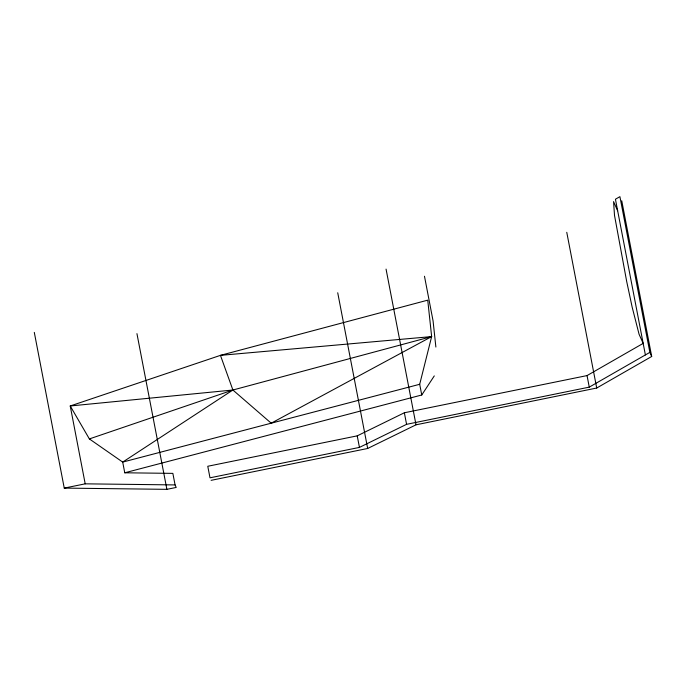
<?xml version="1.0" encoding="UTF-8"?>
<svg xmlns="http://www.w3.org/2000/svg" width="686" height="686" viewBox="0 0 686 686"><rect width="100%" height="100%" fill="white"/><g stroke="black" fill="none" stroke-linecap="round" stroke-linejoin="round"><path stroke-width="1.03" d="M431.648 336.594L220.446 355.357L232.897 390.017L271.202 423.193L431.648 336.594L232.897 390.017L70.229 405.975L89.369 438.92L122.7 462.098L124.758 472.791L421.753 394.99L419.695 384.289L431.648 336.594L427.738 300.151L220.446 355.357L70.229 405.975L85.201 483.836L175.076 484.925L176.208 487.446L166.887 489.341L64.252 488.098L34.3 332.384M421.753 394.99L434.289 375.894M645.389 354.936L615.436 199.223L619.912 196.659L649.865 352.364L589.265 387.136L406.575 424.325L359.447 447.401L209.993 477.816L207.772 466.266L357.226 435.85L404.354 412.775L587.045 375.585L643.168 343.386L639.06 334.219L632.149 307.096L626.695 281.5L614.51 215.387L613.558 201.607L617.657 210.774M211.125 480.337L367.679 448.473L416.008 424.814L596.717 388.027L651.7 356.48L621.748 200.766M89.369 438.92L232.897 390.017L122.7 462.098L419.695 384.289M64.252 488.098L85.201 483.836M124.758 472.791L172.855 473.374L175.076 484.925M649.865 352.364L651.7 356.48M566.765 232.314L596.717 388.027M587.045 375.585L589.265 387.136M424.48 276.244L433.072 320.911L435.876 347.047M386.055 269.101L416.008 424.814M404.354 412.775L406.575 424.325M337.726 292.759L367.679 448.473M357.226 435.85L359.447 447.401M136.943 333.636L166.887 489.341"/></g></svg>
